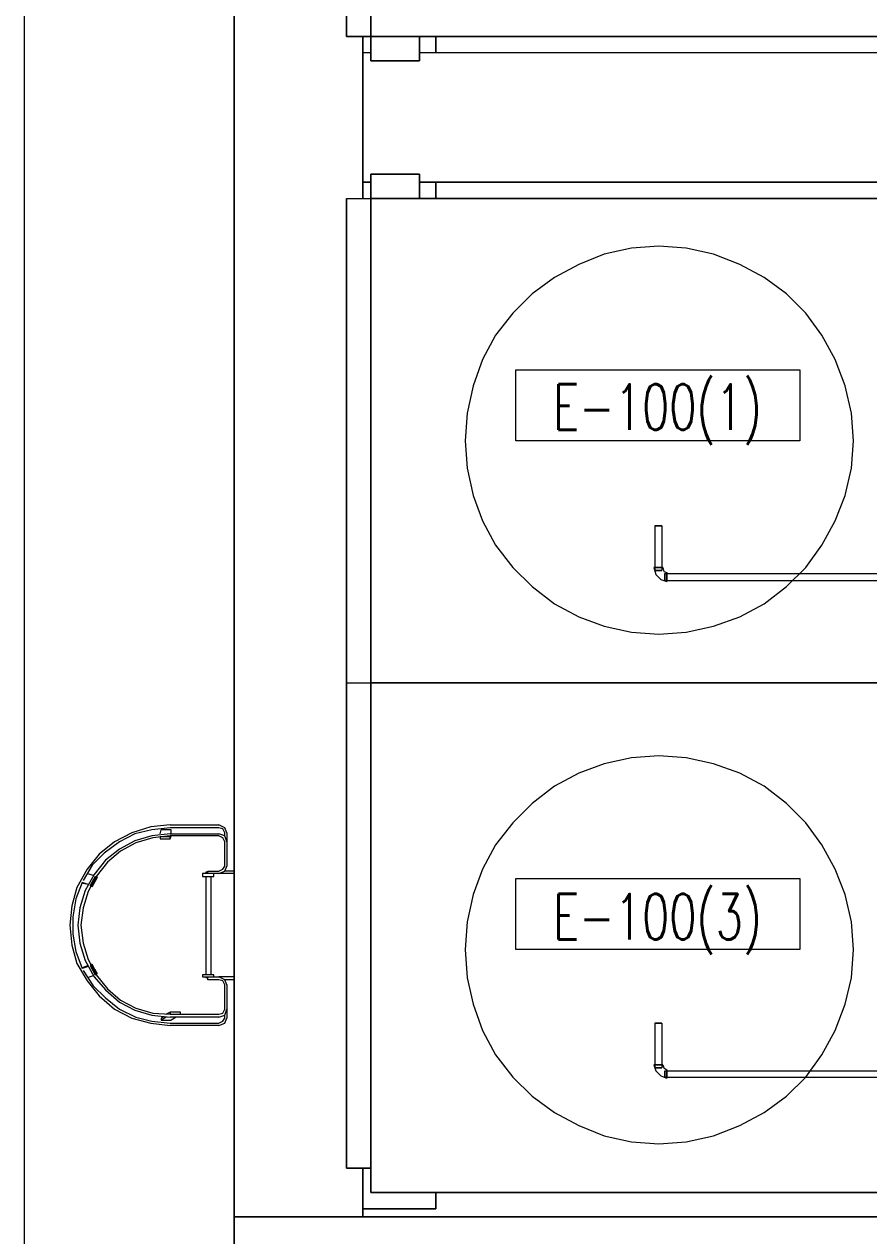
# Model space of a CAD drawing. Header units: inches. Extents: x -1128 to 651, y 96 to 845.
# Drawn here: x 75.4 to 113.2, y 669.3 to 723.5 of the extents above; entities that cross this region are included whole.
import ezdxf
from ezdxf.enums import TextEntityAlignment as Align

# ---------------------------------------------------------------- set-up
doc = ezdxf.new("R2010")
doc.units = ezdxf.units.IN
doc.header["$MEASUREMENT"] = 0
doc.layers.add('Layer 1', color=7, linetype='Continuous')
doc.styles.add('HZTXT', font='txt_qlt.shx', dxfattribs={"width": 0.7, "bigfont": 'hztxt.shx'})

msp = doc.modelspace()

# ---------------------------------------------------------------- linework, layer by layer
at = {"layer": 'Layer 1', "color": 0, "lineweight": 5}
for points in [[(75.43, 657.433), (155.545, 657.433), (155.545, 825.231), (75.43, 825.231), (75.43, 657.433)], [(90.565, 722.957), (90.565, 715.707)], [(90.565, 715.707), (90.565, 722.957)], [(90.565, 722.232), (90.927, 722.232)], [(90.565, 722.232), (90.927, 722.232)], [(93.102, 722.232), (134.338, 722.232)], [(93.102, 722.232), (134.338, 722.232)], [(134.338, 716.432), (93.102, 716.432)], [(93.102, 716.432), (134.338, 716.432)], [(89.84, 715.707), (90.927, 715.707)], [(89.84, 715.707), (90.927, 715.707)], [(112.497, 704.877), (112.406, 706.1), (112.134, 707.324), (111.681, 708.502), (111.092, 709.589), (110.367, 710.586), (109.506, 711.447), (108.509, 712.172), (107.421, 712.761), (106.243, 713.214), (105.02, 713.486), (103.796, 713.577), (102.573, 713.486), (101.349, 713.214), (100.216, 712.761), (99.129, 712.172), (98.132, 711.447), (97.271, 710.586), (96.501, 709.589), (95.912, 708.502), (95.504, 707.324), (95.232, 706.1), (95.141, 704.877), (95.232, 703.653), (95.504, 702.43), (95.912, 701.297), (96.501, 700.209), (97.271, 699.212), (98.132, 698.351), (99.129, 697.581), (100.216, 696.992), (101.349, 696.584), (102.573, 696.312), (103.796, 696.222), (105.02, 696.312), (106.243, 696.584), (107.421, 696.992), (108.509, 697.581), (109.506, 698.351), (110.367, 699.212), (111.092, 700.209), (111.681, 701.297), (112.134, 702.43), (112.406, 703.653), (112.497, 704.877)], [(97.407, 708.049), (110.095, 708.049), (110.095, 704.877), (97.407, 704.877), (97.407, 708.049)], [(103.615, 701.07), (103.615, 699.076)], [(103.57, 699.212), (103.66, 698.895), (103.887, 698.669), (104.159, 698.578)], [(103.751, 699.076), (103.615, 699.076), (103.932, 699.076), (103.751, 699.076)], [(103.977, 699.212), (104.023, 699.031), (104.159, 698.986)], [(104.068, 698.94), (134.927, 698.94)], [(104.068, 698.623), (134.927, 698.623)], [(89.84, 694.046), (90.927, 694.046)], [(89.84, 694.046), (90.927, 694.046)], [(112.497, 682.129), (112.406, 683.352), (112.134, 684.576), (111.681, 685.709), (111.092, 686.796), (110.367, 687.793), (109.506, 688.654), (108.509, 689.425), (107.421, 690.014), (106.243, 690.422), (105.02, 690.693), (103.796, 690.784), (102.573, 690.693), (101.349, 690.422), (100.216, 690.014), (99.129, 689.425), (98.132, 688.654), (97.271, 687.793), (96.501, 686.796), (95.912, 685.709), (95.504, 684.576), (95.232, 683.352), (95.141, 682.129), (95.232, 680.86), (95.504, 679.682), (95.912, 678.504), (96.501, 677.416), (97.271, 676.419), (98.132, 675.558), (99.129, 674.833), (100.216, 674.244), (101.349, 673.791), (102.573, 673.519), (103.796, 673.429), (105.02, 673.519), (106.243, 673.791), (107.421, 674.244), (108.509, 674.833), (109.506, 675.558), (110.367, 676.419), (111.092, 677.416), (111.681, 678.504), (112.134, 679.682), (112.406, 680.86), (112.497, 682.129)], [(81.955, 687.703), (81.094, 687.612), (80.233, 687.34), (79.463, 686.932), (78.783, 686.388), (78.239, 685.709), (77.786, 684.893), (77.559, 684.077), (77.469, 683.217), (77.559, 682.31), (77.786, 681.495), (78.239, 680.724), (78.783, 680.044), (79.463, 679.455), (80.233, 679.048), (81.094, 678.821), (81.955, 678.73)], [(81.955, 687.567), (81.139, 687.476), (80.369, 687.295), (79.689, 686.932), (79.009, 686.434), (78.466, 685.89), (78.058, 685.21)], [(81.955, 687.703), (84.13, 687.703)], [(84.13, 687.567), (81.955, 687.567)], [(84.493, 687.34), (84.402, 687.567), (84.13, 687.703)], [(84.402, 687.34), (84.311, 687.521), (84.13, 687.567)], [(81.955, 687.295), (81.139, 687.204), (80.369, 686.978), (79.689, 686.615), (79.055, 686.117), (78.556, 685.482), (78.148, 684.757), (77.922, 683.987), (77.831, 683.217), (77.922, 682.401), (78.148, 681.63), (78.556, 680.905), (79.055, 680.316), (79.689, 679.773), (80.369, 679.41), (81.139, 679.184), (81.955, 679.093)], [(81.955, 687.204), (81.184, 687.113), (80.414, 686.887), (79.734, 686.524), (79.145, 686.026), (78.647, 685.392), (78.284, 684.712), (78.058, 683.987), (77.967, 683.217), (78.058, 682.401), (78.284, 681.676), (78.647, 680.996), (79.145, 680.362), (79.734, 679.863), (80.414, 679.501), (81.184, 679.274), (81.955, 679.229)], [(81.502, 687.295), (81.547, 687.476)], [(81.502, 687.159), (81.502, 687.068)], [(81.955, 687.159), (81.502, 687.159)], [(81.502, 687.068), (81.955, 687.068)], [(82, 687.476), (81.547, 687.476)], [(81.864, 687.068), (81.955, 687.068)], [(81.955, 687.295), (84.13, 687.295)], [(81.955, 687.159), (81.955, 687.204)], [(81.955, 687.068), (82, 687.204)], [(84.13, 687.204), (81.955, 687.204)], [(81.955, 687.068), (81.955, 687.159)], [(81.955, 687.068), (81.955, 687.113)], [(82, 687.295), (82, 687.476)], [(82, 687.34), (82, 687.476)], [(82, 687.295), (82, 687.34)], [(84.493, 686.932), (84.402, 687.204), (84.13, 687.295)], [(84.402, 686.932), (84.311, 687.113), (84.13, 687.204)], [(84.402, 687.204), (84.402, 687.34)], [(84.493, 687.34), (84.493, 686.932)], [(84.402, 685.845), (84.402, 686.932)], [(84.493, 686.932), (84.493, 685.845)], [(78.511, 685.437), (78.239, 685.527)], [(78.602, 685.392), (78.375, 684.984)], [(78.602, 685.392), (78.692, 685.346), (78.466, 684.938)], [(78.692, 685.346), (78.692, 685.392)], [(83.903, 685.527), (83.405, 685.527)], [(83.405, 685.527), (83.405, 685.392)], [(83.405, 685.392), (83.903, 685.392)], [(83.631, 685.573), (83.541, 685.573)], [(83.541, 685.573), (83.541, 685.527)], [(83.541, 685.392), (83.541, 680.996)], [(83.631, 685.618), (84.13, 685.618)], [(83.631, 685.527), (83.631, 685.618)], [(83.768, 685.392), (83.768, 680.996)], [(84.13, 685.527), (83.903, 685.527)], [(83.903, 685.392), (83.903, 685.527)], [(84.13, 685.618), (84.311, 685.709), (84.402, 685.845)], [(84.13, 685.527), (84.402, 685.618), (84.493, 685.845)], [(84.81, 685.527), (84.13, 685.527)], [(84.81, 685.618), (84.402, 685.618)], [(78.013, 685.12), (77.741, 684.395), (77.605, 683.579), (77.605, 682.809), (77.741, 682.038), (78.013, 681.268)], [(78.013, 685.12), (78.058, 685.074)], [(78.284, 685.029), (78.013, 685.12)], [(78.284, 685.029), (78.058, 685.074)], [(78.375, 684.984), (78.466, 684.938)], [(78.466, 684.938), (78.375, 684.984)], [(78.375, 684.984), (78.42, 684.984)], [(78.466, 684.938), (78.556, 685.12)], [(78.466, 684.938), (78.466, 684.984)], [(78.692, 685.346), (78.647, 685.346)], [(97.407, 685.301), (110.095, 685.301), (110.095, 682.129), (97.407, 682.129), (97.407, 685.301)], [(78.284, 681.359), (78.013, 681.268)], [(78.058, 681.313), (78.013, 681.268)], [(78.284, 681.404), (78.058, 681.313)], [(78.058, 681.177), (78.511, 680.498), (79.055, 679.954), (79.689, 679.455), (80.414, 679.093), (81.139, 678.912), (81.955, 678.821)], [(78.466, 681.449), (78.375, 681.404)], [(78.466, 681.449), (78.375, 681.404)], [(78.375, 681.404), (78.602, 680.996)], [(78.466, 681.449), (78.42, 681.449)], [(78.692, 681.041), (78.466, 681.449)], [(78.692, 681.041), (78.602, 681.223)], [(78.692, 681.041), (78.692, 681.087)], [(78.511, 680.951), (78.239, 680.86)], [(78.602, 680.996), (78.647, 681.041)], [(78.602, 680.996), (78.692, 681.041)], [(83.405, 680.996), (83.405, 680.905)], [(83.903, 680.905), (83.903, 680.996), (83.405, 680.996)], [(83.405, 680.905), (83.903, 680.905)], [(83.541, 680.905), (83.541, 680.86)], [(83.631, 680.86), (83.541, 680.86)], [(83.631, 680.77), (83.631, 680.905)], [(84.13, 680.77), (83.631, 680.77)], [(83.903, 680.905), (84.13, 680.905)], [(84.81, 680.905), (84.13, 680.905)], [(84.493, 680.543), (84.402, 680.77), (84.13, 680.905)], [(84.402, 680.543), (84.311, 680.724), (84.13, 680.77)], [(84.81, 680.77), (84.402, 680.77)], [(84.402, 679.455), (84.402, 680.543)], [(84.493, 680.543), (84.493, 679.455)], [(84.13, 679.229), (84.311, 679.274), (84.402, 679.455)], [(84.13, 679.093), (84.402, 679.184), (84.493, 679.455)], [(84.493, 679.455), (84.493, 679.048)], [(81.638, 679.093), (81.547, 679.048)], [(81.774, 679.093), (81.547, 678.957)], [(81.547, 679.048), (81.547, 678.957)], [(81.547, 678.957), (82, 678.957)], [(81.955, 679.319), (81.774, 679.229)], [(81.955, 679.229), (81.91, 679.229)], [(82.408, 679.229), (82.408, 679.319), (81.955, 679.319)], [(81.955, 679.319), (81.955, 679.229)], [(81.955, 679.229), (82.408, 679.229)], [(81.955, 679.229), (84.13, 679.229)], [(84.13, 679.093), (81.955, 679.093)], [(82.227, 679.093), (82, 678.957)], [(82.408, 679.229), (82.408, 679.274)], [(84.13, 678.821), (84.311, 678.912), (84.402, 679.048)], [(84.13, 678.73), (84.402, 678.821), (84.493, 679.048)], [(84.402, 679.048), (84.402, 679.184)], [(81.955, 678.821), (84.13, 678.821)], [(84.13, 678.73), (81.955, 678.73)], [(103.615, 678.821), (103.615, 676.827)], [(103.57, 676.963), (103.66, 676.691), (103.887, 676.465), (104.159, 676.374)], [(103.751, 676.827), (103.615, 676.827), (103.932, 676.827), (103.751, 676.827)], [(103.977, 676.963), (104.023, 676.827), (104.159, 676.737)], [(104.068, 676.691), (135.561, 676.691)], [(104.068, 676.419), (135.561, 676.419)]]:
    msp.add_lwpolyline(points, dxfattribs=at)
for points, knots in [([(84.81, 670.166), (84.81, 670.166), (84.81, 818.389), (84.81, 818.389), (84.81, 818.389), (84.81, 670.166), (84.81, 670.166)], [0, 0, 0, 0, 1, 1, 1, 2, 2, 2, 2]), ([(89.84, 722.957), (89.84, 722.957), (89.84, 744.662), (89.84, 744.662), (89.84, 744.662), (89.84, 722.957), (89.84, 722.957)], [0, 0, 0, 0, 1, 1, 1, 2, 2, 2, 2]), ([(90.927, 722.957), (90.927, 722.957), (90.927, 721.869), (90.927, 721.869), (90.927, 721.869), (90.927, 722.957), (90.927, 722.957), (90.927, 722.957), (90.927, 744.662), (90.927, 744.662), (90.927, 744.662), (90.927, 722.957), (90.927, 722.957)], [0, 0, 0, 0, 1, 1, 1, 2, 2, 2, 3, 3, 3, 4, 4, 4, 4]), ([(90.927, 722.957), (90.927, 722.957), (89.84, 722.957), (89.84, 722.957), (89.84, 722.957), (90.927, 722.957), (90.927, 722.957)], [0, 0, 0, 0, 1, 1, 1, 2, 2, 2, 2]), ([(136.468, 722.957), (136.468, 722.957), (90.927, 722.957), (90.927, 722.957), (90.927, 722.957), (136.468, 722.957), (136.468, 722.957), (136.468, 722.957), (136.468, 721.869), (136.468, 721.869), (136.468, 721.869), (136.468, 722.957), (136.468, 722.957), (136.468, 722.957), (139.005, 722.957), (139.005, 722.957)], [0, 0, 0, 0, 1, 1, 1, 2, 2, 2, 3, 3, 3, 4, 4, 4, 5, 5, 5, 5]), ([(93.102, 721.869), (93.102, 721.869), (93.102, 722.957), (93.102, 722.957), (93.102, 722.957), (93.102, 721.869), (93.102, 721.869)], [0, 0, 0, 0, 1, 1, 1, 2, 2, 2, 2]), ([(93.827, 722.232), (93.827, 722.232), (93.827, 722.957), (93.827, 722.957), (93.827, 722.957), (93.827, 722.232), (93.827, 722.232)], [0, 0, 0, 0, 1, 1, 1, 2, 2, 2, 2]), ([(90.565, 716.432), (90.565, 716.432), (90.565, 722.232), (90.565, 722.232), (90.565, 722.232), (90.565, 716.432), (90.565, 716.432)], [0, 0, 0, 0, 1, 1, 1, 2, 2, 2, 2]), ([(90.927, 721.869), (90.927, 721.869), (93.102, 721.869), (93.102, 721.869), (93.102, 721.869), (90.927, 721.869), (90.927, 721.869)], [0, 0, 0, 0, 1, 1, 1, 2, 2, 2, 2]), ([(90.927, 716.432), (90.927, 716.432), (90.565, 716.432), (90.565, 716.432), (90.565, 716.432), (90.927, 716.432), (90.927, 716.432)], [0, 0, 0, 0, 1, 1, 1, 2, 2, 2, 2]), ([(90.927, 716.794), (90.927, 716.794), (90.927, 715.707), (90.927, 715.707), (90.927, 715.707), (90.927, 716.794), (90.927, 716.794)], [0, 0, 0, 0, 1, 1, 1, 2, 2, 2, 2]), ([(93.102, 716.794), (93.102, 716.794), (90.927, 716.794), (90.927, 716.794), (90.927, 716.794), (93.102, 716.794), (93.102, 716.794)], [0, 0, 0, 0, 1, 1, 1, 2, 2, 2, 2]), ([(93.102, 715.707), (93.102, 715.707), (93.102, 716.794), (93.102, 716.794), (93.102, 716.794), (93.102, 715.707), (93.102, 715.707)], [0, 0, 0, 0, 1, 1, 1, 2, 2, 2, 2]), ([(93.827, 715.707), (93.827, 715.707), (93.827, 716.432), (93.827, 716.432), (93.827, 716.432), (93.827, 715.707), (93.827, 715.707)], [0, 0, 0, 0, 1, 1, 1, 2, 2, 2, 2]), ([(89.84, 694.046), (89.84, 694.046), (89.84, 715.707), (89.84, 715.707), (89.84, 715.707), (89.84, 694.046), (89.84, 694.046)], [0, 0, 0, 0, 1, 1, 1, 2, 2, 2, 2]), ([(90.927, 715.707), (90.927, 715.707), (136.468, 715.707), (136.468, 715.707), (136.468, 715.707), (90.927, 715.707), (90.927, 715.707)], [0, 0, 0, 0, 1, 1, 1, 2, 2, 2, 2]), ([(90.927, 694.046), (90.927, 694.046), (90.927, 715.707), (90.927, 715.707), (90.927, 715.707), (90.927, 694.046), (90.927, 694.046)], [0, 0, 0, 0, 1, 1, 1, 2, 2, 2, 2]), ([(103.932, 701.07), (103.932, 701.07), (103.615, 701.07), (103.615, 701.07), (103.615, 701.07), (103.932, 701.07), (103.932, 701.07), (103.932, 701.07), (103.932, 699.076), (103.932, 699.076)], [0, 0, 0, 0, 1, 1, 1, 2, 2, 2, 3, 3, 3, 3]), ([(103.977, 699.212), (103.977, 699.212), (103.57, 699.212), (103.57, 699.212), (103.57, 699.212), (103.977, 699.212), (103.977, 699.212)], [0, 0, 0, 0, 1, 1, 1, 2, 2, 2, 2]), ([(103.932, 699.076), (103.932, 699.076), (103.615, 699.076), (103.615, 699.076), (103.615, 699.076), (103.932, 699.076), (103.932, 699.076)], [0, 0, 0, 0, 1, 1, 1, 2, 2, 2, 2]), ([(104.068, 698.94), (104.068, 698.94), (104.068, 698.623), (104.068, 698.623), (104.068, 698.623), (104.068, 698.94), (104.068, 698.94)], [0, 0, 0, 0, 1, 1, 1, 2, 2, 2, 2]), ([(104.068, 698.94), (104.068, 698.94), (104.068, 698.623), (104.068, 698.623), (104.068, 698.623), (104.068, 698.94), (104.068, 698.94)], [0, 0, 0, 0, 1, 1, 1, 2, 2, 2, 2]), ([(104.159, 698.986), (104.159, 698.986), (104.159, 698.578), (104.159, 698.578), (104.159, 698.578), (104.159, 698.986), (104.159, 698.986)], [0, 0, 0, 0, 1, 1, 1, 2, 2, 2, 2]), ([(89.84, 672.341), (89.84, 672.341), (89.84, 694.046), (89.84, 694.046), (89.84, 694.046), (89.84, 672.341), (89.84, 672.341)], [0, 0, 0, 0, 1, 1, 1, 2, 2, 2, 2]), ([(136.468, 694.046), (136.468, 694.046), (90.927, 694.046), (90.927, 694.046), (90.927, 694.046), (136.468, 694.046), (136.468, 694.046)], [0, 0, 0, 0, 1, 1, 1, 2, 2, 2, 2]), ([(90.927, 671.254), (90.927, 671.254), (90.927, 694.046), (90.927, 694.046), (90.927, 694.046), (90.927, 671.254), (90.927, 671.254)], [0, 0, 0, 0, 1, 1, 1, 2, 2, 2, 2]), ([(103.932, 678.821), (103.932, 678.821), (103.615, 678.821), (103.615, 678.821), (103.615, 678.821), (103.932, 678.821), (103.932, 678.821), (103.932, 678.821), (103.932, 676.827), (103.932, 676.827)], [0, 0, 0, 0, 1, 1, 1, 2, 2, 2, 3, 3, 3, 3]), ([(103.977, 676.963), (103.977, 676.963), (103.57, 676.963), (103.57, 676.963), (103.57, 676.963), (103.977, 676.963), (103.977, 676.963)], [0, 0, 0, 0, 1, 1, 1, 2, 2, 2, 2]), ([(103.932, 676.827), (103.932, 676.827), (103.615, 676.827), (103.615, 676.827), (103.615, 676.827), (103.932, 676.827), (103.932, 676.827)], [0, 0, 0, 0, 1, 1, 1, 2, 2, 2, 2]), ([(104.159, 676.737), (104.159, 676.737), (104.159, 676.374), (104.159, 676.374), (104.159, 676.374), (104.159, 676.737), (104.159, 676.737)], [0, 0, 0, 0, 1, 1, 1, 2, 2, 2, 2]), ([(104.068, 676.691), (104.068, 676.691), (104.068, 676.419), (104.068, 676.419), (104.068, 676.419), (104.068, 676.691), (104.068, 676.691)], [0, 0, 0, 0, 1, 1, 1, 2, 2, 2, 2]), ([(104.068, 676.691), (104.068, 676.691), (104.068, 676.419), (104.068, 676.419), (104.068, 676.419), (104.068, 676.691), (104.068, 676.691)], [0, 0, 0, 0, 1, 1, 1, 2, 2, 2, 2]), ([(90.927, 672.341), (90.927, 672.341), (89.84, 672.341), (89.84, 672.341), (89.84, 672.341), (90.927, 672.341), (90.927, 672.341)], [0, 0, 0, 0, 1, 1, 1, 2, 2, 2, 2]), ([(90.565, 672.341), (90.565, 672.341), (90.565, 670.166), (90.565, 670.166), (90.565, 670.166), (90.565, 672.341), (90.565, 672.341)], [0, 0, 0, 0, 1, 1, 1, 2, 2, 2, 2]), ([(136.468, 671.254), (136.468, 671.254), (90.927, 671.254), (90.927, 671.254), (90.927, 671.254), (136.468, 671.254), (136.468, 671.254)], [0, 0, 0, 0, 1, 1, 1, 2, 2, 2, 2]), ([(93.827, 670.529), (93.827, 670.529), (93.827, 671.254), (93.827, 671.254), (93.827, 671.254), (93.827, 670.529), (93.827, 670.529)], [0, 0, 0, 0, 1, 1, 1, 2, 2, 2, 2]), ([(90.565, 670.529), (90.565, 670.529), (93.827, 670.529), (93.827, 670.529), (93.827, 670.529), (90.565, 670.529), (90.565, 670.529)], [0, 0, 0, 0, 1, 1, 1, 2, 2, 2, 2]), ([(84.81, 670.166), (84.81, 670.166), (144.081, 670.166), (144.081, 670.166), (144.081, 670.166), (84.81, 670.166), (84.81, 670.166)], [0, 0, 0, 0, 1, 1, 1, 2, 2, 2, 2]), ([(84.81, 664.411), (84.81, 664.411), (84.81, 670.166), (84.81, 670.166), (84.81, 670.166), (84.81, 664.411), (84.81, 664.411)], [0, 0, 0, 0, 1, 1, 1, 2, 2, 2, 2]), ([(90.565, 670.166), (90.565, 670.166), (84.81, 670.166), (84.81, 670.166), (84.81, 670.166), (90.565, 670.166), (90.565, 670.166)], [0, 0, 0, 0, 1, 1, 1, 2, 2, 2, 2])]:
    msp.add_open_spline(points, degree=3, knots=knots, dxfattribs=at)

# ---------------------------------------------------------------- texts
at = {"color": 0, "lineweight": 9, "style": 'HZTXT', "width": 0.7}
for s, p in [('E-100(1)', (103.744, 705.368)), ('E-100(3)', (103.744, 682.575))]:
    msp.add_text(s, height=2.0344, dxfattribs=at).set_placement(p, align=Align.CENTER)

doc.saveas('drawing.dxf')
